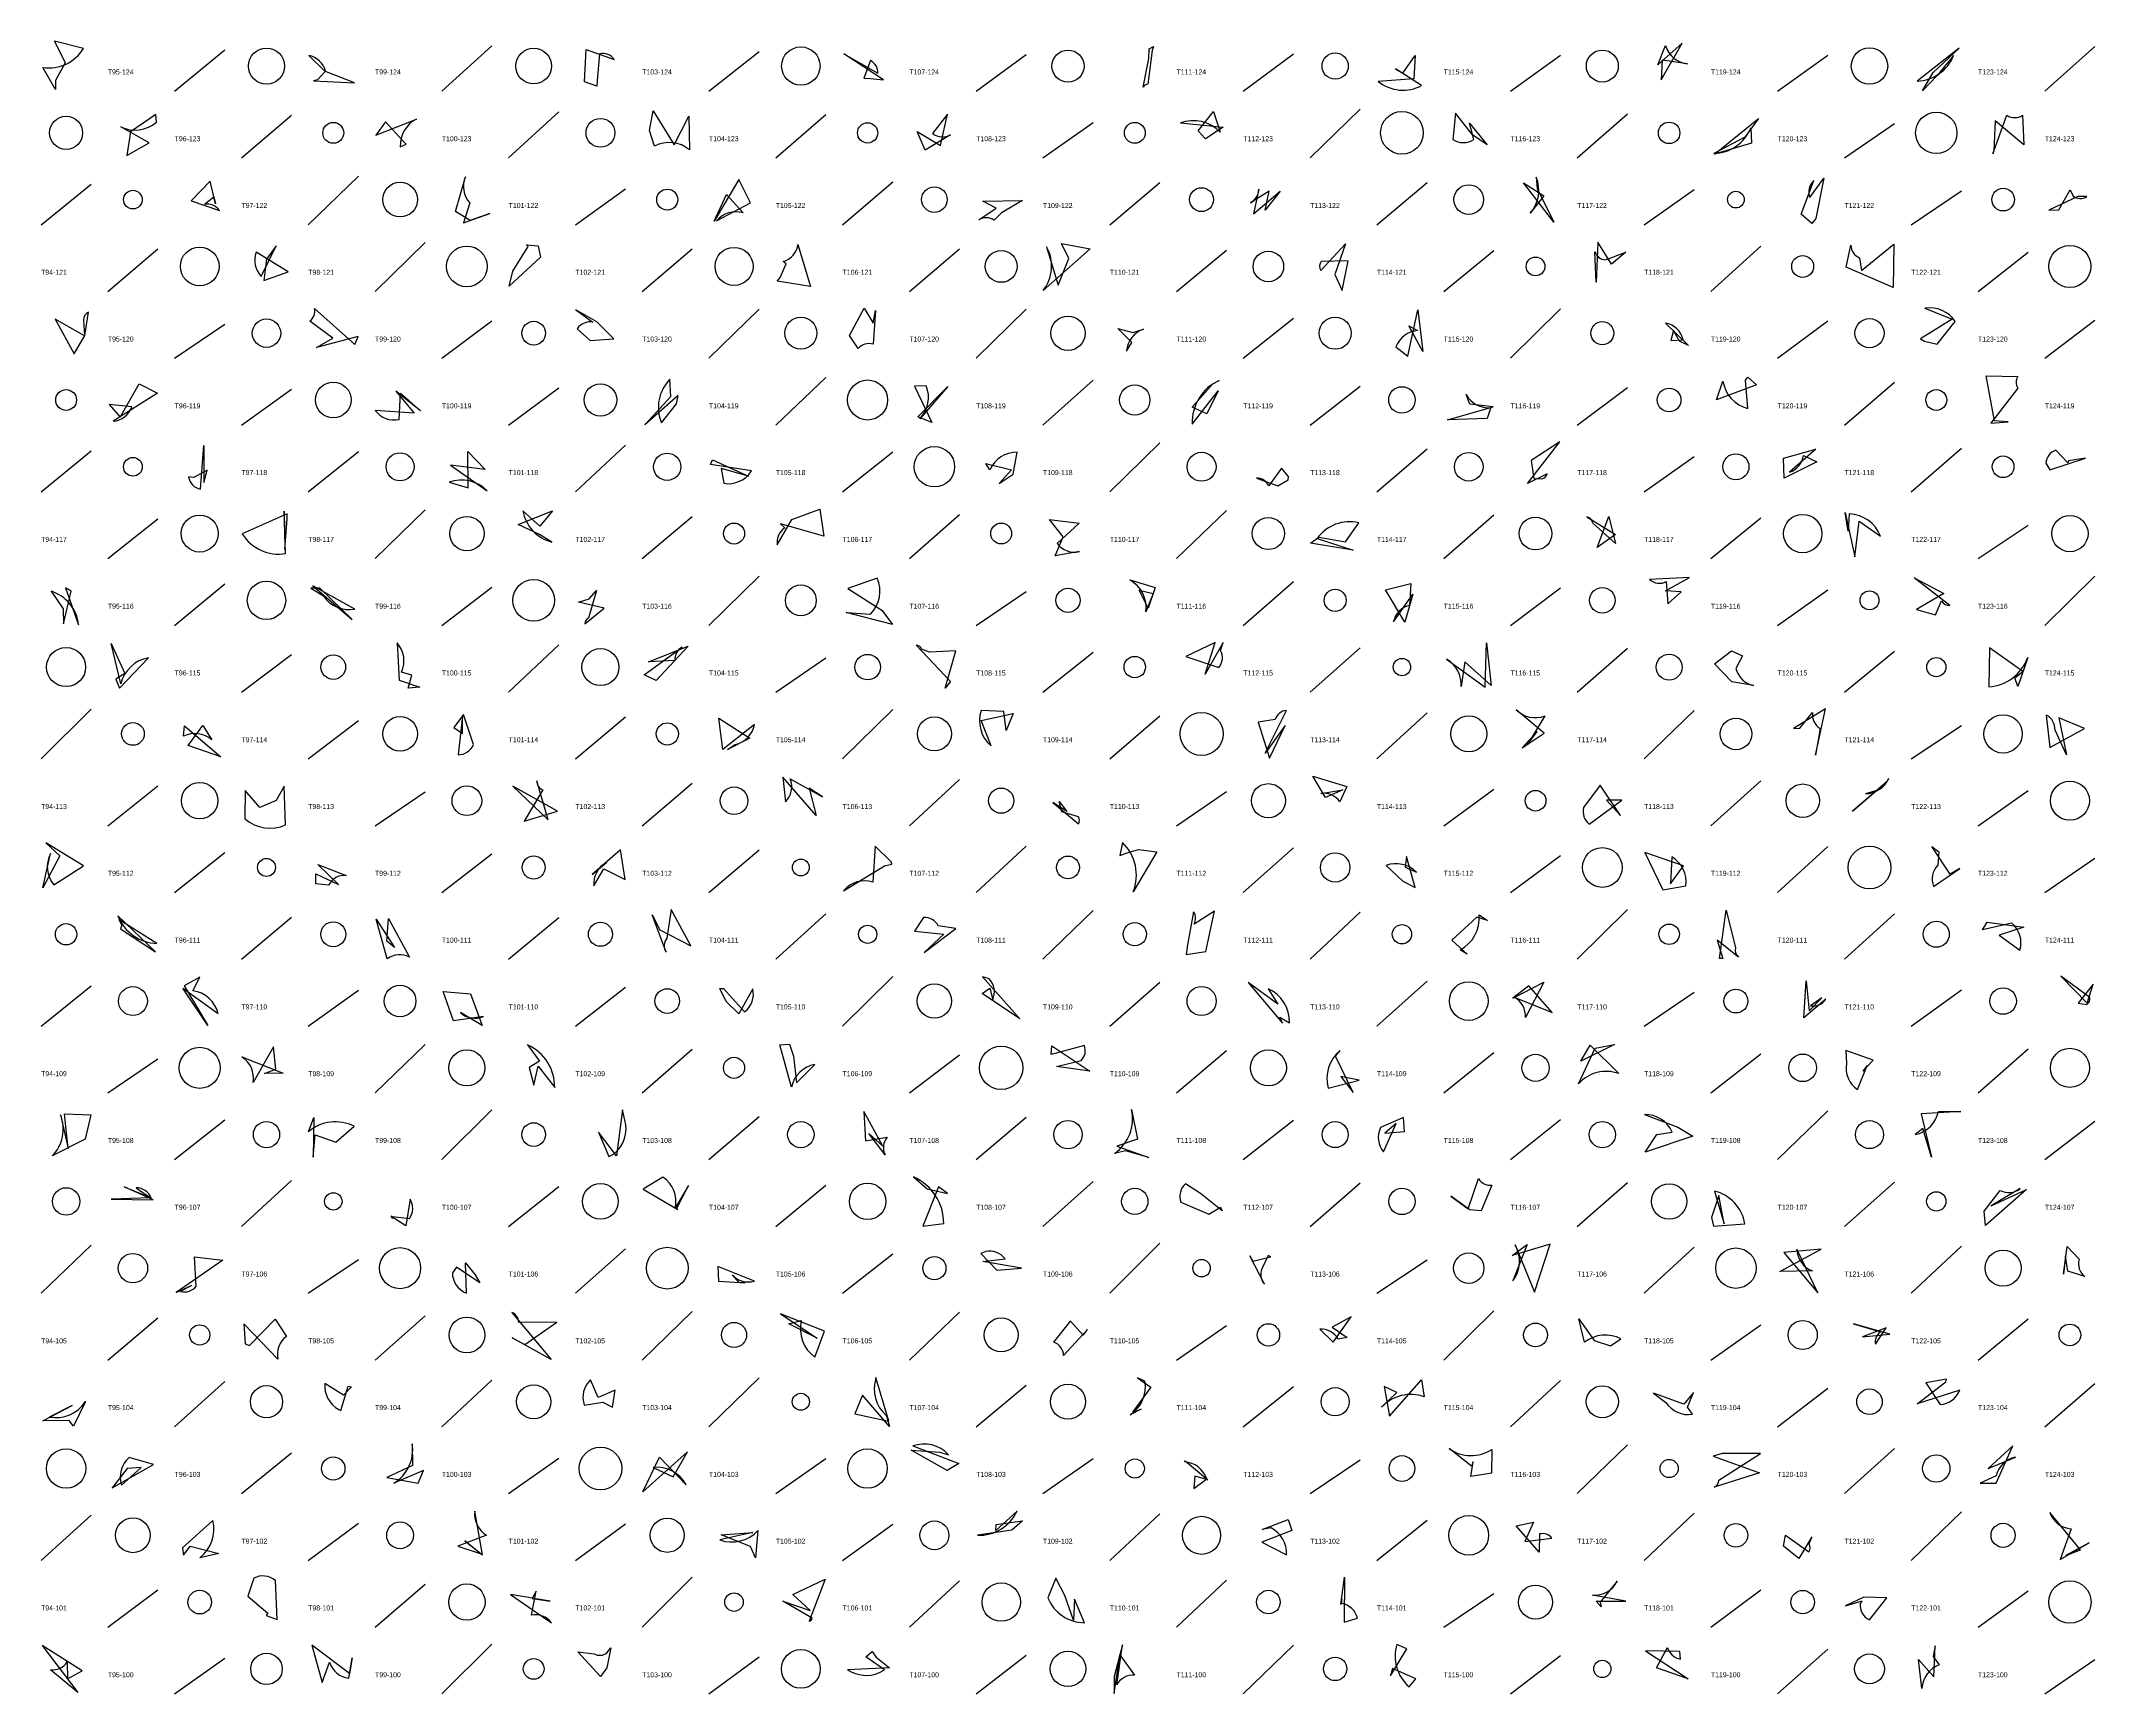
# Model space of a CAD drawing. Header units: millimetres. Extents: x -1 to 9990, y 0 to 15990.
# Drawn here: x 3760 to 4990, y 4000 to 4990 of the extents above; entities that cross this region are included whole.
import ezdxf

# ---------------------------------------------------------------- set-up
doc = ezdxf.new("R2010")
doc.units = ezdxf.units.MM
doc.layers.add('TEXT', color=3, linetype='Continuous')
doc.layers.add('WALL', color=1, linetype='Continuous')

msp = doc.modelspace()

# ---------------------------------------------------------------- linework, layer by layer
for points in [[(3768.6, 4966.4), (3768.6, 4961), (3761, 4974.2, 0.3), (3785.5, 4985.6), (3768, 4990), (3774.5, 4977)], [(4085.5, 4965.6), (4086.4, 4985), (4103.3, 4978.9, 0.3), (4094.5, 4982.4), (4093.1, 4966.3), (4092.8, 4963)], [(4264.5, 4966.7), (4240.7, 4982.3), (4261.1, 4970.7, 0.3), (4256.7, 4978.3), (4252.8, 4967.7), (4256.8, 4967.6)], [(4426.3, 4986.8), (4425.4, 4984.3), (4422.8, 4964.2, 0.3), (4420.1, 4962.3), (4423.5, 4979.6), (4423.7, 4985.4)], [(4742.9, 4988.7), (4728.2, 4975.7), (4732.8, 4987.3, 0.3), (4746.1, 4976.3), (4730.9, 4978.5), (4730.2, 4966.8)], [(4893.2, 4971.1), (4908.6, 4985.8), (4883.6, 4966, 0.3), (4905.4, 4981.4), (4895.5, 4969.4), (4886.8, 4960.2)], [(3923.1, 4966.1), (3947.7, 4965), (3930.4, 4971.7, 0.3), (3920.3, 4981.3), (3930.1, 4971.8), (3925.6, 4966.7)], [(4582.9, 4981.4), (4582.2, 4967.4), (4560.8, 4965.8, 0.3), (4586.8, 4963.3), (4571.2, 4973.3), (4575.6, 4970.7)], [(3811.4, 4921.5), (3824.7, 4929), (3807.7, 4938.6, 0.3), (3829.1, 4941.4), (3828.8, 4946), (3813.5, 4935.6)], [(4139.1, 4927.9), (4148, 4945), (4148.3, 4924.9, 0.3), (4127.4, 4927), (4124.4, 4936.5), (4126.5, 4948.2)], [(4298.6, 4927.5), (4302.9, 4946.2), (4293.9, 4934.7, 0.3), (4304.7, 4933.8), (4289.4, 4924.6), (4284.7, 4935.8)], [(4453, 4936.3), (4462.2, 4947.7), (4466.1, 4935.5, 0.3), (4442.3, 4940.9), (4468, 4938.5), (4457.4, 4931.5)], [(4617.2, 4933.9), (4607.1, 4946.8), (4605.5, 4931.1, 0.3), (4618.1, 4931), (4615.5, 4940.7), (4626.1, 4927.8)], [(4929.5, 4924.3), (4928.8, 4922.4), (4937.3, 4945.5, 0.3), (4946.6, 4945.5), (4947.4, 4927.9), (4930.3, 4942.2)], [(3966.2, 4941.6), (3960.4, 4933.6), (3984.9, 4943.2, 0.3), (3975.1, 4926.7), (3978.6, 4928.3), (3976.8, 4930)], [(4788.5, 4943.5), (4780.3, 4932.4), (4761.7, 4922.7, 0.3), (4784, 4938), (4784.3, 4928.9), (4762.1, 4922.2)], [(4017, 4882.6), (4008.1, 4887.9), (4014.2, 4908.6, 0.3), (4016.7, 4893.1), (4012.9, 4881.2), (4028.8, 4886.7)], [(4647.8, 4905), (4660, 4897.2), (4651.7, 4886.8, 0.3), (4655.3, 4908.4), (4656, 4901.7), (4665.9, 4881.5)], [(4820.4, 4880.7), (4814.1, 4886.3), (4821.6, 4906.4, 0.3), (4819.3, 4896.2), (4827.7, 4907.8), (4822.9, 4883.8)], [(3861.2, 4906), (3849.8, 4894.2), (3866.8, 4888.4, 0.3), (3857.9, 4892.2), (3863.4, 4896.6), (3864.4, 4892.4)], [(4163, 4882.2), (4170.5, 4898), (4180.4, 4887, 0.3), (4164.5, 4882.4), (4184.8, 4893.1), (4177.8, 4907.1)], [(4493.1, 4888.7), (4495.4, 4900.1), (4484.2, 4893.1, 0.3), (4489.2, 4901.2), (4486.1, 4886.4), (4502.1, 4900)], [(4968.4, 4888.8), (4975.1, 4900.8), (4977, 4897.1, 0.3), (4985.2, 4896.8), (4979.7, 4896.8), (4962.3, 4888.7)], [(4347.8, 4894.5), (4335.2, 4887.1), (4330.8, 4882.7, 0.3), (4321.7, 4882.9), (4331.9, 4889.8), (4323.9, 4894)], [(3893.5, 4846.6), (3907.9, 4851.8), (3888.9, 4863.5, 0.3), (3891.9, 4849), (3900.8, 4867.3), (3895, 4859.3)], [(4040.4, 4843.1), (4042.6, 4852.2), (4051.8, 4867, 0.3), (4050.7, 4868), (4057.6, 4867.3), (4059.1, 4860.6)], [(4202.6, 4848.3), (4206.2, 4856.5), (4204.4, 4857.9, 0.3), (4213.3, 4868.2), (4220.8, 4843), (4200.9, 4846.2)], [(4371.2, 4868.7), (4388.3, 4865.6), (4360.1, 4840.5, 0.3), (4362.2, 4866.8), (4369.2, 4843.8), (4375.4, 4859.8)], [(4539.1, 4840.6), (4542.7, 4858.3), (4526.6, 4858, 0.3), (4526.4, 4852.5), (4541.2, 4868.5), (4534.9, 4850.2)], [(4692.3, 4869.5), (4691.4, 4845.6), (4690.6, 4863.7, 0.3), (4696.8, 4858.9), (4709.1, 4863.5), (4700.5, 4856.4)], [(4869.1, 4842.4), (4841.1, 4854.6), (4843.8, 4867.7, 0.3), (4849.1, 4860.2), (4850.3, 4852.5), (4869.6, 4868.4)], [(3779.8, 4802.7), (3786.2, 4813.7), (3788.4, 4827.6, 0.3), (3785.4, 4823), (3786, 4813.5), (3768.4, 4823.4)], [(3925, 4806.4), (3934.7, 4812.1), (3920.9, 4822.2, 0.3), (3923.8, 4829.7), (3947.9, 4808.3), (3949.8, 4813)], [(4092.9, 4821.8), (4080.3, 4829), (4090.5, 4821.6, 0.3), (4081.1, 4817.7), (4088.9, 4810.6), (4103, 4811.6)], [(4258.3, 4821), (4259.7, 4828.5), (4258.3, 4808.4, 0.3), (4249.3, 4805.8), (4244.1, 4813.6), (4252.9, 4830)], [(4587.6, 4804.1), (4579.1, 4819.4), (4584.4, 4816.6, 0.3), (4571.4, 4806.9), (4578.6, 4801.3), (4584.6, 4829)], [(4887.9, 4810.3), (4895.6, 4808.5), (4906.3, 4822, 0.3), (4888.2, 4829.9), (4904.5, 4823.5), (4885.6, 4811.6)], [(4404.8, 4817.8), (4413.9, 4815.4), (4420.3, 4817.5, 0.3), (4410.1, 4804.2), (4413.2, 4809.4), (4412.9, 4809.8)], [(4737.7, 4816.7), (4736.1, 4810.6), (4743.4, 4811, 0.3), (4732.9, 4821), (4746.7, 4807.6), (4741.3, 4810.3)], [(4121.5, 4760.2), (4137.2, 4777), (4136.6, 4787.5, 0.3), (4131.5, 4761.3), (4140.5, 4772.6), (4141.5, 4777.7)], [(4449.3, 4770.7), (4461.8, 4784.6), (4465.5, 4786.7, 0.3), (4449.3, 4760.5), (4465, 4780.5), (4458.2, 4766.7)], [(4787.3, 4784), (4763.4, 4775), (4767.2, 4786.3, 0.3), (4782.1, 4769.9), (4780.8, 4786.9), (4782.2, 4788.6)], [(4929.9, 4762.5), (4924.9, 4789.5), (4943.8, 4789.1, 0.3), (4943.8, 4782.1), (4927.6, 4761.2), (4938, 4762)], [(3818.7, 4784.6), (3829.7, 4779), (3803.1, 4762.3, 0.3), (3814.4, 4770.8), (3800.7, 4772.2), (3807.4, 4764.8)], [(3972.4, 4780.2), (3983.5, 4767.1), (3960.1, 4768.8, 0.3), (3974.4, 4763.4), (3975.3, 4779.1), (3987.2, 4768.5)], [(4285.1, 4764.9), (4303, 4783.1), (4286.2, 4763.7, 0.3), (4290.1, 4783.5), (4283, 4783.2), (4293.5, 4761.5)], [(4629.7, 4770.9), (4615.6, 4772.4), (4613.5, 4778.2, 0.3), (4628.3, 4770.4), (4626, 4764), (4602.3, 4763.1)], [(3859.4, 4732.9), (3851.4, 4728.5), (3848.3, 4728.9, 0.3), (3855.4, 4721.5), (3857.5, 4747.8), (3857.5, 4725.5)], [(4652.4, 4738.7), (4653.9, 4727.9), (4658.8, 4727.8, 0.3), (4662, 4730.8), (4650.2, 4725), (4669.6, 4750)], [(4025.9, 4733.3), (4005.1, 4736), (4027.1, 4720.6, 0.3), (4004.4, 4725.7), (4015.7, 4722.4), (4015.5, 4744.1)], [(4183.6, 4729.3), (4167.2, 4733.9), (4168.8, 4725.1, 0.3), (4185.5, 4732.5), (4160.9, 4736.4), (4162.1, 4739.1)], [(4333.7, 4724.9), (4342.1, 4730.5), (4344.6, 4743.7, 0.3), (4328.2, 4733.1), (4325.8, 4736.9), (4341.1, 4733.2)], [(4803.5, 4740.2), (4822.8, 4745.6), (4807.1, 4731.8, 0.3), (4815.4, 4741.8), (4823.4, 4737.9), (4803.9, 4728.2)], [(4974.2, 4738.5), (4973.7, 4737.3), (4966.5, 4744.9, 0.3), (4960.7, 4737.2), (4963, 4733.2), (4984.3, 4740.1)], [(4507.1, 4729.1), (4502.9, 4734.1), (4495.2, 4723.6, 0.3), (4487.9, 4728.2), (4500.7, 4723.6), (4506.8, 4727.2)], [(3907.3, 4703.8), (3907.4, 4706.9), (3880.5, 4694.8, 0.3), (3906.4, 4683), (3905.6, 4708.5), (3905.9, 4685.7)], [(4066.3, 4708.6), (4058.6, 4699.4), (4048.6, 4708.7, 0.3), (4065.9, 4689.9), (4058.5, 4694.5), (4045.7, 4700.5)], [(4228.8, 4693.5), (4202.8, 4700.9), (4205.5, 4698.5, 0.3), (4200.9, 4688.2), (4209.7, 4703.4), (4226.4, 4709.7)], [(4364, 4703.5), (4381.6, 4701.3), (4368.5, 4689.1, 0.3), (4381.8, 4684.2), (4367.3, 4681.7), (4372.1, 4693.1)], [(4525.3, 4692.9), (4541.2, 4690), (4549.2, 4701.5, 0.3), (4524.2, 4692.1), (4545.7, 4685), (4520.2, 4689.2)], [(4698.9, 4705.3), (4702.9, 4689), (4689.4, 4701.2, 0.3), (4685.8, 4705), (4702.9, 4694.5), (4692, 4686.6)], [(4846.3, 4681.1), (4848.8, 4702.4), (4861.6, 4693.5, 0.3), (4842.9, 4706.8), (4842.2, 4696.4), (4840.5, 4707.7)], [(3778.1, 4660.4), (3774.7, 4662.4), (3782.5, 4640.4, 0.3), (3766, 4660.4), (3773.2, 4650), (3773.4, 4640.9)], [(3927, 4662.3), (3921.6, 4662.2), (3929.1, 4657.6, 0.3), (3947.9, 4649.8), (3922.7, 4663.7), (3946.4, 4643.5)], [(4269.8, 4640.5), (4242.1, 4647.7), (4256.8, 4646.8, 0.3), (4260.8, 4668.3), (4243.2, 4662.1), (4263.6, 4649.1)], [(4417.6, 4661), (4426, 4659), (4421.7, 4648.1, 0.3), (4412.1, 4667.2), (4427.3, 4662.6), (4423.1, 4650.4)], [(4565.1, 4661.3), (4580.3, 4665.1), (4579.6, 4652, 0.3), (4570, 4642.2), (4581.6, 4658.7), (4576.7, 4641.9)], [(4732.8, 4660.6), (4747.2, 4668.7), (4723.3, 4667.4, 0.3), (4733.3, 4666.2), (4734.3, 4652.9), (4742.3, 4660)], [(4883.2, 4649.5), (4894.6, 4646.4), (4898.2, 4654.7, 0.3), (4903.2, 4651.9), (4881.7, 4668.5), (4899.5, 4659)], [(4088.3, 4655.9), (4092.7, 4660.8), (4087.8, 4644.3, 0.3), (4085.7, 4640.9), (4097.2, 4650.4), (4081.9, 4654)], [(3804.8, 4607.7), (3806.9, 4602.4), (3824.4, 4620.6, 0.3), (3807.7, 4604.9), (3802, 4629.2), (3810.1, 4611.1)], [(3979.8, 4602.3), (3982, 4610.1), (3975.8, 4612, 0.3), (3973.3, 4629.5), (3974.5, 4607.1), (3986.9, 4603)], [(4128.4, 4607), (4121.2, 4610.4), (4144, 4626.9, 0.3), (4139.5, 4619), (4123.8, 4618.1), (4147.5, 4627.5)], [(4307.8, 4624.8), (4292.1, 4623.9), (4287.3, 4625.8, 0.3), (4284, 4628.2), (4304.7, 4606.4), (4301.5, 4602.4)], [(4463.2, 4629.8), (4445.5, 4621.4), (4465.4, 4614.7, 0.3), (4466.4, 4625), (4468, 4629.7), (4457.1, 4610.7)], [(4628.4, 4603.9), (4612.6, 4618.2), (4610.4, 4603.3, 0.3), (4601.7, 4619.7), (4624.9, 4603), (4625.7, 4629.5)], [(4946.8, 4612.4), (4926.8, 4626.6), (4926.4, 4603.2, 0.3), (4949.8, 4620.8), (4943.8, 4603.3), (4942, 4608.5)], [(4772.3, 4624.7), (4778.9, 4621.7), (4775, 4614.2, 0.3), (4785.8, 4604), (4772.6, 4606.1), (4762.2, 4617)], [(4338, 4577.1), (4336.6, 4588.5), (4322.9, 4589.1, 0.3), (4328.9, 4567.8), (4323, 4583), (4342.2, 4587.2)], [(4505.1, 4580.1), (4493, 4563.5), (4505.9, 4589.1, 0.3), (4499.1, 4583.6), (4488.8, 4582), (4495.6, 4560.4)], [(4646.9, 4566.7), (4660.1, 4575.4), (4643.4, 4589.5, 0.3), (4660.6, 4585.8), (4650.1, 4568.6), (4655.9, 4576.4)], [(4809.4, 4578.2), (4813.3, 4578.5), (4820.9, 4587.9, 0.3), (4825.5, 4578.2), (4822.6, 4562.3), (4828.6, 4590)], [(3848, 4568), (3856.8, 4580.1), (3862.3, 4571.4, 0.3), (3845.3, 4573.6), (3845.9, 4579.9), (3867.6, 4561.3)], [(4012.4, 4575.3), (4012.3, 4585.9), (4009.8, 4562.5, 0.3), (4019, 4568.6), (4012.9, 4586.7), (4007.1, 4578.8)], [(4184.5, 4572.4), (4171.1, 4565.6), (4175.7, 4568.6, 0.3), (4187.3, 4580.7), (4168.3, 4565.6), (4165.8, 4584.5)], [(4968.3, 4584.6), (4972.9, 4562.5), (4966.1, 4577.2, 0.3), (4960.9, 4586.3), (4962.9, 4566.8), (4983.8, 4578.2)], [(3891, 4530.9), (3882.3, 4541.1), (3882.1, 4524.2, 0.3), (3906.4, 4520.6), (3905.5, 4543.7), (3900.8, 4535.1)], [(4042.5, 4543.7), (4063.6, 4523.6), (4056.8, 4546.8, 0.3), (4060.5, 4541.5), (4049.3, 4522.7), (4069.2, 4528.7)], [(4224.2, 4526.1), (4204.2, 4549.1), (4205.8, 4534.3, 0.3), (4208.7, 4548), (4227.9, 4537.4), (4219.9, 4542.6)], [(4521.6, 4549.6), (4541.9, 4543.4), (4537.7, 4534.3, 0.3), (4526.4, 4539.3), (4539.6, 4541.6), (4529.3, 4536.9)], [(4705.8, 4526.2), (4693.7, 4544.2), (4683.8, 4530.9, 0.3), (4687.2, 4520.9), (4706.7, 4535.3), (4697.4, 4535.4)], [(4864.8, 4545.9), (4859.4, 4541.1), (4852.6, 4539.2, 0.3), (4866.4, 4548.3), (4865.6, 4546.5), (4844.9, 4528.7)], [(4374.4, 4528.5), (4366, 4533.9), (4381.3, 4521.1, 0.3), (4381.3, 4525.3), (4371.3, 4528.3), (4369.7, 4534.6)], [(3771.3, 4501.9), (3761, 4482.8), (3765.6, 4503.4, 0.3), (3767.6, 4484.7), (3785.5, 4496), (3762.8, 4509.8)], [(4107.1, 4505.6), (4090, 4490.7), (4098.7, 4498, 0.3), (4091, 4484), (4097.1, 4494.2), (4109.7, 4487.7)], [(4269, 4498.3), (4259.6, 4507.7), (4258.2, 4486.3, 0.3), (4240.6, 4481.1), (4265.2, 4496), (4269.4, 4497)], [(4417.3, 4505.8), (4428.3, 4504.4), (4414.1, 4480.4, 0.3), (4407.7, 4509.9), (4406, 4502.1), (4411.1, 4503.9)], [(4720.4, 4504), (4731.3, 4481.7), (4745, 4484.1, 0.3), (4736.7, 4501.3), (4735.9, 4485.3), (4743.6, 4496)], [(4892.3, 4507.5), (4896.6, 4504.3), (4895.9, 4496.4, 0.3), (4893.4, 4483.6), (4909, 4494.3), (4903.3, 4490.9)], [(3938.1, 4484.8), (3925.8, 4496.7), (3942.7, 4490.2, 0.3), (3932.2, 4484.5), (3924.5, 4485.2), (3924.5, 4491.2)], [(4577.7, 4501.6), (4577, 4495.1), (4583.7, 4492.1, 0.3), (4565.5, 4496.2), (4575.6, 4486.7), (4583, 4483)], [(3807.6, 4458.3), (3828.6, 4444.5), (3806, 4466, 0.3), (3829.4, 4449.5), (3806.5, 4463.9), (3808.4, 4460.5)], [(4149.2, 4448.1), (4137.3, 4469.8), (4134.7, 4452.7, 0.3), (4134.3, 4444.2), (4125.9, 4466.6), (4130.5, 4457.6)], [(4288.9, 4444.1), (4307.8, 4458.5), (4297.3, 4460.1, 0.3), (4288.5, 4465), (4283, 4456.8), (4300.7, 4455.1)], [(4457.6, 4444.6), (4462.8, 4468.9), (4450.5, 4461.1, 0.3), (4450.2, 4468.4), (4446.6, 4448.6), (4445.8, 4442.9)], [(4604.8, 4451.5), (4614.1, 4443), (4609.8, 4445.6, 0.3), (4621.3, 4466.6), (4626.2, 4463.2), (4619.8, 4465.3)], [(4765.1, 4440.5), (4769.2, 4469.5), (4774.7, 4446.9, 0.3), (4776.6, 4441.3), (4763.8, 4451.5), (4767.1, 4440.4)], [(3967.1, 4450.8), (3968.1, 4464.5), (3980.6, 4441.3, 0.3), (3967.3, 4440.2), (3960.7, 4464), (3971.7, 4447.1)], [(4947.5, 4459.3), (4932.7, 4454.4), (4945.1, 4445.5, 0.3), (4940.2, 4461.6), (4922.7, 4457.7), (4925.4, 4462.3)], [(3859.8, 4400.4), (3844.9, 4422.7), (3866.1, 4407.6, 0.3), (3850.9, 4421.2), (3855.1, 4429.4), (3845.7, 4424.2)], [(4323.6, 4419.6), (4328.2, 4422.8), (4329.9, 4415.8, 0.3), (4327.8, 4428.4), (4323.8, 4429.6), (4346.2, 4404.3)], [(4988.9, 4425.1), (4979.9, 4413.8), (4985.1, 4413, 0.3), (4987, 4417.2), (4969.5, 4429.8), (4985.4, 4413.7)], [(4017.1, 4419.3), (4024.1, 4400.3), (4011.2, 4408.1, 0.3), (4024.9, 4405.8), (4007, 4403.2), (4000.9, 4420.8)], [(4166.4, 4422.6), (4168.7, 4422.6), (4181.3, 4408.5, 0.3), (4186.2, 4422.3), (4177.8, 4407.4), (4170.3, 4414.7)], [(4503.4, 4401.7), (4501.8, 4405.3), (4507.7, 4402, 0.3), (4494.8, 4422.4), (4500.7, 4413.1), (4482.8, 4426.1)], [(4641.4, 4416.7), (4660, 4426.4), (4648.9, 4405.1, 0.3), (4642.2, 4417.4), (4665, 4408.2), (4650.9, 4424.1)], [(4818.8, 4409.1), (4826.4, 4417), (4819.7, 4412.2, 0.3), (4828.9, 4416.2), (4815.7, 4404.9), (4817, 4427.2)], [(3900.6, 4374.2), (3899.2, 4387.5), (3887, 4366.3, 0.3), (3880.3, 4381.6), (3904.9, 4371.8), (3893.8, 4371.7)], [(4055.2, 4364.7), (4057.7, 4375.9), (4067.6, 4363.2, 0.3), (4051.4, 4388.7), (4058.5, 4378.9), (4052.4, 4375.1)], [(4210.6, 4382), (4212.5, 4366.1), (4223.4, 4377, 0.3), (4209.4, 4363.5), (4202.4, 4388.7), (4208.2, 4389.1)], [(4388, 4373), (4368.2, 4375.7), (4382.9, 4379.4, 0.3), (4384.8, 4388.4), (4364.9, 4382.9), (4365.3, 4388.1)], [(4545.7, 4360.3), (4535.1, 4381.9), (4538, 4385.4, 0.3), (4530.9, 4362.9), (4549.4, 4367.7), (4538.3, 4369.8)], [(4682.2, 4378.9), (4687.7, 4388.5), (4704.8, 4371.6, 0.3), (4680.7, 4365.5), (4690.7, 4386.7), (4702.2, 4388.9)], [(4857.1, 4379.6), (4840.8, 4385.3), (4841.2, 4377.6, 0.3), (4847.8, 4362.1), (4853.7, 4376.3), (4851.1, 4373)], [(3789.8, 4346.9), (3786.5, 4332.3), (3766.7, 4322.2, 0.3), (3771.6, 4346.8), (3776.3, 4326.7), (3774.1, 4347.4)], [(3924.1, 4334.9), (3936.6, 4330.5), (3947.5, 4340, 0.3), (3920.1, 4336.7), (3923.4, 4345.3), (3922.9, 4321.5)], [(4093.8, 4336.4), (4100.1, 4321.9), (4103.2, 4323.5, 0.3), (4109.6, 4343.6), (4108.3, 4349.8), (4104.6, 4322.2)], [(4252.7, 4348.8), (4253.7, 4331.3), (4266.7, 4333.5, 0.3), (4265.5, 4322.9), (4255.7, 4335.6), (4264.2, 4328)], [(4423.4, 4321.2), (4409.5, 4325.2), (4402.9, 4323.7, 0.3), (4413.1, 4350), (4416.6, 4332.3), (4404.3, 4328)], [(4576.6, 4336.8), (4575.9, 4345.3), (4562.2, 4339.2, 0.3), (4564, 4324.6), (4571.6, 4341.6), (4564.8, 4335.8)], [(4720.6, 4324.5), (4727.7, 4335.1), (4736.8, 4336.5, 0.3), (4720.2, 4347.1), (4740.3, 4339.4), (4749.2, 4334.1)], [(4892.2, 4321.4), (4887, 4338.7), (4882.4, 4335, 0.3), (4896.3, 4348.9), (4909.7, 4348.8), (4885.9, 4347.4)], [(4140.7, 4291), (4147.8, 4304.5), (4139.9, 4291.4, 0.3), (4132.4, 4309.5), (4120.5, 4302.4), (4141.4, 4290.1)], [(4297.5, 4303.7), (4288, 4280.1), (4300.6, 4281.7, 0.3), (4282.4, 4309.7), (4290.7, 4302.5), (4302.9, 4299.7)], [(4467.4, 4289.3), (4454.4, 4299.8), (4445.4, 4305.6, 0.3), (4442.5, 4294.5), (4459.3, 4287.4), (4466.4, 4291.5)], [(4604.3, 4298.1), (4614.6, 4290.5), (4620.8, 4308.8, 0.3), (4628.8, 4304.7), (4622.4, 4289.3), (4615.6, 4290)], [(3827.2, 4295.9), (3809.7, 4303.8), (3826, 4297.1, 0.3), (3817, 4303.2), (3825.5, 4297.1), (3801.9, 4296.3)], [(3970.4, 4284.8), (3970.4, 4286), (3980.6, 4284.8, 0.3), (3981, 4296.4), (3978.5, 4280.4), (3969.4, 4286.2)], [(4760.3, 4285.4), (4761.6, 4280.2), (4780.4, 4281.6, 0.3), (4762.1, 4301.2), (4768, 4281.6), (4764.7, 4298.5)], [(4924.5, 4280.6), (4923.6, 4289.1), (4933.3, 4301.5, 0.3), (4945.3, 4302.7), (4927.9, 4292.3), (4949, 4302.2)], [(4641, 4262.6), (4650, 4269.1), (4641.4, 4247.4, 0.3), (4642.8, 4269), (4654.4, 4240.7), (4663.8, 4269.3)], [(3840.9, 4240.5), (3850.1, 4244.6), (3843.5, 4241, 0.3), (3852.9, 4244.3), (3851.8, 4261.8), (3868.9, 4259.7)], [(4022.7, 4246.2), (4008.7, 4255.6), (4006.3, 4252.3, 0.3), (4014.7, 4240), (4014.1, 4258.3), (4019.9, 4251.1)], [(4181.6, 4246.2), (4178, 4246.5), (4174, 4251.1, 0.3), (4187.2, 4247.3), (4165.2, 4256), (4165.6, 4247.2)], [(4347.2, 4255), (4323.9, 4259.1), (4337.3, 4260.6, 0.3), (4325.7, 4264.9), (4322.7, 4263.7), (4332.4, 4253.8)], [(4496.5, 4261.8), (4494.8, 4262.5), (4491.1, 4254.6, 0.3), (4492.7, 4245.5), (4483.9, 4262.4), (4485.7, 4259.3)], [(4803.6, 4264.3), (4824.1, 4240.3), (4811.5, 4266.3, 0.3), (4820.8, 4253.4), (4801.3, 4253.1), (4826, 4266.3)], [(4971.1, 4251.5), (4973.4, 4268), (4980.5, 4260.3, 0.3), (4983.9, 4250), (4973.7, 4253.3), (4972.4, 4262.2)], [(3884.9, 4208.6), (3900.1, 4224.4), (3906.9, 4214.1, 0.3), (3901.8, 4200.5), (3881.5, 4221.7), (3882.3, 4209.7)], [(4049.8, 4209.3), (4068.9, 4222.6), (4046.1, 4222.4, 0.3), (4042, 4228.4), (4065.4, 4200.3), (4042.2, 4213.3)], [(4224.7, 4213.1), (4207.9, 4221.7), (4215.2, 4223.6, 0.3), (4223.3, 4201.8), (4229.2, 4217.2), (4202.8, 4227.7)], [(4384, 4214.8), (4386.7, 4218.3), (4372.4, 4202.6, 0.3), (4366.5, 4210.7), (4375.9, 4222.5), (4376.3, 4223.5)], [(4533.3, 4219.7), (4542.2, 4213.5), (4536.8, 4212.4, 0.3), (4525.8, 4218.4), (4533.8, 4210.6), (4544.5, 4225.8)], [(4690.1, 4211.6), (4699.8, 4208.4), (4706.1, 4212.6, 0.3), (4684.4, 4210.6), (4683.6, 4213.9), (4680.9, 4224.7)], [(4867.2, 4215.4), (4845.4, 4221.7), (4861.5, 4216.8, 0.3), (4858.6, 4209.4), (4865, 4219.3), (4850.9, 4213.9)], [(3945.9, 4184), (3941.1, 4178.9), (3929.9, 4186, 0.3), (3938.4, 4170.3), (3939.5, 4169.7), (3944, 4184.4)], [(4103.9, 4182), (4093.7, 4177.5), (4089.1, 4188.1, 0.3), (4085.3, 4173), (4096.4, 4174.8), (4102.3, 4171.8)], [(4247.4, 4167.8), (4267.7, 4163.4), (4260, 4189.5, 0.3), (4266.3, 4166.6), (4268.2, 4160.2), (4251.9, 4179)], [(4413.9, 4169), (4418.8, 4170.5), (4412.2, 4167.2, 0.3), (4421.1, 4187.4), (4416.7, 4189.3), (4424.7, 4183.7)], [(4567.6, 4166.3), (4586.7, 4188.1), (4588.3, 4178, 0.3), (4562.8, 4171.7), (4572, 4180.5), (4564.4, 4184.2)], [(4901.1, 4188.5), (4888.8, 4186.3), (4897.3, 4173.4, 0.3), (4909, 4182), (4883.5, 4173.8), (4900.7, 4187)], [(3761, 4163.5), (3778.7, 4172.7), (3764.9, 4165.8, 0.3), (3786.6, 4175.1), (3779.4, 4160.4), (3776.8, 4163.7)], [(4743.8, 4173.5), (4725.6, 4180.1), (4733.1, 4174.6, 0.3), (4749, 4167.5), (4746, 4171.8), (4749.6, 4180.6)], [(3985.9, 4126.2), (3989.1, 4133.8), (3971.3, 4126.2, 0.3), (3982.3, 4149.8), (3982.5, 4136.9), (3967, 4129.6)], [(4281, 4146), (4298.2, 4144.9), (4303.4, 4143.3, 0.3), (4282, 4148.5), (4309.6, 4138), (4302.6, 4133.9)], [(4617.7, 4139), (4616.7, 4136.4), (4603.2, 4146.9, 0.3), (4628.9, 4146.4), (4628.7, 4132.2), (4616.2, 4130.2)], [(4940.8, 4148.5), (4926.1, 4135.1), (4942.4, 4141.8, 0.3), (4930.9, 4130.6), (4921.3, 4126.2), (4930.8, 4126.3)], [(3802.6, 4123.5), (3827.3, 4137.4), (3812.7, 4141.6, 0.3), (3808.2, 4125.1), (3820, 4135.6), (3811.5, 4135.1)], [(4120.3, 4121), (4130.4, 4141.8), (4146.4, 4125.2, 0.3), (4126.6, 4135.7), (4138.6, 4130), (4147.2, 4145)], [(4451, 4130.4), (4450.4, 4123.1), (4458.1, 4128.9, 0.3), (4444.8, 4139), (4445.2, 4139.7), (4458.8, 4128.3)], [(4761.4, 4142.4), (4789.2, 4132.5), (4761.9, 4123.8, 0.3), (4764.7, 4128.1), (4789.7, 4144), (4766.8, 4144.1)], [(4013.7, 4091.6), (4024.4, 4083.4), (4019.7, 4109.5, 0.3), (4026.8, 4095.1), (4009.5, 4088.5), (4023, 4084.2)], [(4347.7, 4103.7), (4341.4, 4098.1), (4320.9, 4095, 0.3), (4344.5, 4109.5), (4331.7, 4097.8), (4331.9, 4101.4)], [(4972.5, 4082.9), (4981.3, 4086.4), (4963, 4108.7, 0.3), (4975.7, 4098.9), (4969.2, 4080.6), (4986.6, 4090.4)], [(3849.2, 4088.6), (3866.4, 4084.1), (3855, 4081.5, 0.3), (3862.9, 4103.9), (3844.7, 4087.5), (3845.2, 4083.2)], [(4167.3, 4095.2), (4186.3, 4096.6), (4166.4, 4092.2, 0.3), (4189.3, 4097.9), (4187.8, 4081.5), (4184.8, 4088.4)], [(4509, 4097.9), (4491.1, 4090.8), (4505.8, 4083.4, 0.3), (4496.6, 4099.4), (4491.2, 4098.5), (4506.8, 4104.5)], [(4653.8, 4102.9), (4648.6, 4091.3), (4664.8, 4093.2, 0.3), (4657.4, 4095.8), (4657.1, 4084.9), (4643.3, 4100.7)], [(4803.5, 4088.5), (4804.7, 4095), (4818.6, 4085.2, 0.3), (4818.9, 4089.9), (4820.4, 4094), (4812.6, 4081.2)], [(3894.8, 4047), (3901.3, 4044.5), (3900.3, 4068, 0.3), (3887.4, 4069.3), (3883.8, 4058.5), (3895.7, 4048.3)], [(4064.8, 4055.6), (4041.2, 4059.6), (4065.6, 4042.6, 0.3), (4053.7, 4047.1), (4056.5, 4061.5), (4054.2, 4057.2)], [(4210.2, 4059.6), (4229.6, 4068.7), (4220, 4043.6, 0.3), (4221.7, 4045.4), (4204.2, 4055.6), (4220.6, 4050)], [(4373.2, 4059), (4367.8, 4069.3), (4362.9, 4057.5, 0.3), (4384.9, 4042.6), (4378.9, 4056.8), (4378.2, 4044.2)], [(4540.5, 4069.9), (4540.3, 4043), (4548.3, 4045.4, 0.3), (4539, 4054.2), (4538.9, 4056.9), (4538.4, 4053.5)], [(4691.4, 4055.6), (4709, 4055.5), (4689.2, 4059.1, 0.3), (4703.9, 4067.5), (4693.7, 4054.9), (4694.4, 4052.1)], [(4840.7, 4052.8), (4850.6, 4055.8), (4849.4, 4054.1, 0.3), (4854.9, 4044.3), (4865.3, 4057.5), (4851.7, 4058)], [(3760.6, 4029), (3782, 4000.8), (3765.7, 4014.5, 0.3), (3775.7, 4019.3), (3775.9, 4009), (3784.6, 4013.8)], [(3922.2, 4029.3), (3928.3, 4006.8), (3932.8, 4019, 0.3), (3944.4, 4009.4), (3946.4, 4021.6), (3944.7, 4012.3)], [(4095.1, 4010.5), (4081.4, 4025.2), (4091.2, 4024, 0.3), (4098.9, 4024.6), (4101.3, 4027.6), (4098.8, 4015.7)], [(4260.1, 4022), (4268.2, 4015.7), (4242.9, 4014.5, 0.3), (4265.1, 4014.4), (4254, 4022.3), (4257.7, 4025.5)], [(4402.6, 4000.3), (4406.1, 4023.4), (4414.9, 4011.2, 0.3), (4404.2, 4005.4), (4407.6, 4029.4), (4402.6, 4010.4)], [(4568.1, 4010.8), (4578, 4027.1), (4572, 4029.7, 0.3), (4579.3, 4004.3), (4583.4, 4009), (4569.4, 4015.2)], [(4746.5, 4009.1), (4727.5, 4015.7), (4734, 4027.8, 0.3), (4741.9, 4020.9), (4741.5, 4025.4), (4720.9, 4025.8)], [(4894.4, 4028.8), (4893.1, 4022.5), (4896.8, 4017.5, 0.3), (4886.4, 4003.3), (4884.3, 4020.6), (4893.5, 4010.3)]]:
    msp.add_lwpolyline(points, format="xyb", close=True)
for centre, radius in [((3895, 4975), 10.8), ((4055, 4975), 10.7), ((4215, 4975), 11.5), ((4375, 4975), 9.61), ((4535, 4975), 7.86), ((4695, 4975), 9.58), ((4855, 4975), 10.9), ((3775, 4935), 9.9), ((4575, 4935), 12.8), ((4895, 4935), 12.4), ((3935, 4935), 6.26), ((4095, 4935), 8.65), ((4255, 4935), 6.08), ((4415, 4935), 6.25), ((4735, 4935), 6.42), ((3815, 4895), 5.58), ((3975, 4895), 10.4), ((4135, 4895), 6.29), ((4295, 4895), 7.65), ((4455, 4895), 7.16), ((4615, 4895), 8.89), ((4775, 4895), 5.01), ((4935, 4895), 6.77), ((3855, 4855), 11.6), ((4015, 4855), 12.2), ((4175, 4855), 11.4), ((4335, 4855), 9.53), ((4495, 4855), 9.15), ((4655, 4855), 5.6), ((4815, 4855), 6.55), ((4975, 4855), 12.6), ((3895, 4815), 8.51), ((4055, 4815), 7.11), ((4215, 4815), 9.59), ((4375, 4815), 10.3), ((4535, 4815), 9.62), ((4695, 4815), 6.91), ((4855, 4815), 8.75), ((3935, 4775), 10.7), ((4095, 4775), 9.73), ((4255, 4775), 12), ((3775, 4775), 6.23), ((4415, 4775), 9.07), ((4575, 4775), 7.94), ((4735, 4775), 7.11), ((4895, 4775), 6.23), ((3815, 4735), 5.61), ((3975, 4735), 8.39), ((4135, 4735), 8.15), ((4295, 4735), 12.1), ((4455, 4735), 8.67), ((4615, 4735), 8.56), ((4775, 4735), 7.8), ((4935, 4735), 6.47), ((3855, 4695), 11.1), ((4015, 4695), 10.3), ((4175, 4695), 6.3), ((4335, 4695), 6.25), ((4495, 4695), 9.64), ((4655, 4695), 9.83), ((4815, 4695), 11.5), ((4975, 4695), 10.9), ((3895, 4655), 11.5), ((4055, 4655), 12.5), ((4215, 4655), 9.23), ((4375, 4655), 7.2), ((4695, 4655), 7.66), ((4535, 4655), 6.62), ((4855, 4655), 5.68), ((3775, 4615), 11.7), ((4095, 4615), 11.1), ((3935, 4615), 7.37), ((4255, 4615), 7.66), ((4415, 4615), 6.41), ((4575, 4615), 5.2), ((4735, 4615), 7.73), ((4895, 4615), 5.74), ((3815, 4575), 6.81), ((3975, 4575), 10.4), ((4135, 4575), 6.66), ((4295, 4575), 10.2), ((4455, 4575), 12.9), ((4615, 4575), 10.8), ((4775, 4575), 9.45), ((4935, 4575), 11.5), ((3855, 4535), 10.9), ((4015, 4535), 8.9), ((4175, 4535), 8.22), ((4335, 4535), 7.56), ((4495, 4535), 10.2), ((4655, 4535), 6.2), ((4815, 4535), 10), ((4975, 4535), 11.7), ((4055, 4495), 6.92), ((4375, 4495), 6.83), ((4535, 4495), 8.78), ((4695, 4495), 11.9), ((4855, 4495), 12.8), ((3895, 4495), 5.39), ((4215, 4495), 5.01), ((3775, 4455), 6.4), ((3935, 4455), 7.49), ((4095, 4455), 7.21), ((4255, 4455), 5.45), ((4415, 4455), 6.96), ((4575, 4455), 5.78), ((4735, 4455), 6.14), ((4895, 4455), 7.8), ((3815, 4415), 8.65), ((3975, 4415), 9.5), ((4135, 4415), 7.38), ((4295, 4415), 10.3), ((4455, 4415), 8.73), ((4615, 4415), 11.6), ((4775, 4415), 7.14), ((4935, 4415), 7.96), ((3855, 4375), 12.3), ((4015, 4375), 10.8), ((4175, 4375), 6.31), ((4335, 4375), 13), ((4495, 4375), 10.8), ((4655, 4375), 8.12), ((4815, 4375), 8.27), ((4975, 4375), 11.7), ((3895, 4335), 7.86), ((4055, 4335), 7.1), ((4215, 4335), 7.9), ((4375, 4335), 8.5), ((4535, 4335), 7.79), ((4695, 4335), 7.9), ((4855, 4335), 8.39), ((4095, 4295), 10.7), ((4255, 4295), 10.9), ((4735, 4295), 10.6), ((3775, 4295), 8.22), ((3935, 4295), 5.22), ((4415, 4295), 7.88), ((4575, 4295), 7.91), ((4895, 4295), 5.8), ((3815, 4255), 8.82), ((3975, 4255), 12.3), ((4135, 4255), 12.5), ((4295, 4255), 6.93), ((4455, 4255), 5.23), ((4615, 4255), 9.1), ((4775, 4255), 12.1), ((4935, 4255), 10.8), ((3855, 4215), 6.08), ((4015, 4215), 10.7), ((4175, 4215), 7.52), ((4335, 4215), 10.2), ((4495, 4215), 6.74), ((4655, 4215), 7.12), ((4815, 4215), 8.74), ((4975, 4215), 6.49), ((3895, 4175), 9.66), ((4055, 4175), 10.2), ((4375, 4175), 10.5), ((4535, 4175), 8.44), ((4695, 4175), 9.62), ((4855, 4175), 7.67), ((4215, 4175), 5.11), ((3775, 4135), 11.8), ((4095, 4135), 12.8), ((4255, 4135), 11.8), ((3935, 4135), 6.99), ((4415, 4135), 5.74), ((4575, 4135), 7.71), ((4735, 4135), 5.46), ((4895, 4135), 8.2), ((3815, 4095), 10.4), ((3975, 4095), 8.02), ((4135, 4095), 10.2), ((4295, 4095), 8.64), ((4455, 4095), 11.4), ((4615, 4095), 11.9), ((4775, 4095), 7.07), ((4935, 4095), 7.21), ((3855, 4055), 7.09), ((4015, 4055), 10.9), ((4175, 4055), 5.54), ((4335, 4055), 11.5), ((4495, 4055), 7.05), ((4655, 4055), 10.2), ((4815, 4055), 7.03), ((4975, 4055), 12.7), ((3895, 4015), 9.44), ((4215, 4015), 11.6), ((4375, 4015), 10.6), ((4855, 4015), 8.93), ((4055, 4015), 6.2), ((4535, 4015), 7.02), ((4695, 4015), 5.18)]:
    msp.add_circle(centre, radius)
at = {"layer": 'WALL'}
for p, q in [((3840, 4960), (3870, 4984.7)), ((4000, 4960), (4030, 4987.1)), ((4160, 4960), (4190, 4983.7)), ((4320, 4960), (4350, 4982)), ((4480, 4960), (4510, 4982.3)), ((4640, 4960), (4670, 4981.5)), ((4960, 4960), (4990, 4986.8)), ((4800, 4960), (4830, 4981.5)), ((3880, 4920), (3910, 4945.5)), ((4040, 4920), (4070, 4947.5)), ((4200, 4920), (4230, 4945.9)), ((4520, 4920), (4550, 4949.1)), ((4680, 4920), (4710, 4946.3)), ((4360, 4920), (4390, 4941.1)), ((4840, 4920), (4870, 4940.6)), ((3920, 4880), (3950, 4909)), ((3760, 4880), (3790, 4904.2)), ((4080, 4880), (4110, 4901.4)), ((4240, 4880), (4270, 4905.6)), ((4400, 4880), (4430, 4905.2)), ((4560, 4880), (4590, 4905.2)), ((4720, 4880), (4750, 4901)), ((4880, 4880), (4910, 4900.2)), ((3800, 4840), (3830, 4865.6)), ((3960, 4840), (3990, 4869.4)), ((4120, 4840), (4150, 4865.6)), ((4280, 4840), (4310, 4865.5)), ((4440, 4840), (4470, 4864.7)), ((4600, 4840), (4630, 4864.5)), ((4760, 4840), (4790, 4867.2)), ((4920, 4840), (4950, 4863.5)), ((4000, 4800), (4030, 4822.5)), ((4160, 4800), (4190, 4829.3)), ((4320, 4800), (4350, 4829.4)), ((4480, 4800), (4510, 4824)), ((4640, 4800), (4670, 4829.5)), ((4800, 4800), (4830, 4822.4)), ((4960, 4800), (4990, 4822.9)), ((3840, 4800), (3870, 4820.5)), ((4200, 4760), (4230, 4788.4)), ((4360, 4760), (4390, 4786.8)), ((4840, 4760), (4870, 4785.6)), ((3880, 4760), (3910, 4781.4)), ((4040, 4760), (4070, 4782.3)), ((4520, 4760), (4550, 4783.3)), ((4680, 4760), (4710, 4782.5)), ((4080, 4720), (4110, 4747.9)), ((4400, 4720), (4430, 4749.3)), ((3760, 4720), (3790, 4744.6)), ((3920, 4720), (3950, 4744.1)), ((4240, 4720), (4270, 4743.9)), ((4560, 4720), (4590, 4745.7)), ((4720, 4720), (4750, 4741.2)), ((4880, 4720), (4910, 4746.2)), ((3800, 4680), (3830, 4703.9)), ((3960, 4680), (3990, 4709.2)), ((4120, 4680), (4150, 4705.2)), ((4280, 4680), (4310, 4706.4)), ((4440, 4680), (4470, 4708.9)), ((4600, 4680), (4630, 4706.3)), ((4760, 4680), (4790, 4704.4)), ((4920, 4680), (4950, 4700.1)), ((3840, 4640), (3870, 4664.9)), ((4000, 4640), (4030, 4662.9)), ((4160, 4640), (4190, 4669.4)), ((4480, 4640), (4510, 4666.2)), ((4640, 4640), (4670, 4662.4)), ((4960, 4640), (4990, 4669.4)), ((4320, 4640), (4350, 4660.3)), ((4800, 4640), (4830, 4661.2)), ((4040, 4600), (4070, 4628.4)), ((4520, 4600), (4550, 4626.5)), ((4680, 4600), (4710, 4626.3)), ((3880, 4600), (3910, 4622.5)), ((4200, 4600), (4230, 4620.6)), ((4360, 4600), (4390, 4623.9)), ((4840, 4600), (4870, 4624.5)), ((3760, 4560), (3790, 4589.9)), ((4240, 4560), (4270, 4589.7)), ((4720, 4560), (4750, 4589.1)), ((3920, 4560), (3950, 4583)), ((4080, 4560), (4110, 4585.2)), ((4400, 4560), (4430, 4585.9)), ((4560, 4560), (4590, 4587.7)), ((4880, 4560), (4910, 4580.1)), ((3800, 4520), (3830, 4543.8)), ((3960, 4520), (3990, 4540.4)), ((4120, 4520), (4150, 4545.5)), ((4280, 4520), (4310, 4547.7)), ((4440, 4520), (4470, 4540.6)), ((4600, 4520), (4630, 4542)), ((4760, 4520), (4790, 4546.9)), ((4920, 4520), (4950, 4541.1)), ((3840, 4480), (3870, 4504)), ((4000, 4480), (4030, 4503.1)), ((4160, 4480), (4190, 4505.5)), ((4320, 4480), (4350, 4507.7)), ((4480, 4480), (4510, 4506.8)), ((4640, 4480), (4670, 4502.2)), ((4800, 4480), (4830, 4507.5)), ((4960, 4480), (4990, 4500.5)), ((3880, 4440), (3910, 4465.2)), ((4040, 4440), (4070, 4465.1)), ((4200, 4440), (4230, 4467.2)), ((4360, 4440), (4390, 4469.3)), ((4520, 4440), (4550, 4468.3)), ((4680, 4440), (4710, 4469.9)), ((4840, 4440), (4870, 4467.2)), ((4240, 4400), (4270, 4429.7)), ((3760, 4400), (3790, 4424.1)), ((3920, 4400), (3950, 4421.5)), ((4080, 4400), (4110, 4423.3)), ((4400, 4400), (4430, 4426.3)), ((4560, 4400), (4590, 4426.9)), ((4720, 4400), (4750, 4420.4)), ((4880, 4400), (4910, 4421.7)), ((3800, 4360), (3830, 4380.4)), ((3960, 4360), (3990, 4388.9)), ((4120, 4360), (4150, 4386.1)), ((4280, 4360), (4310, 4382.8)), ((4440, 4360), (4470, 4385.3)), ((4600, 4360), (4630, 4384.2)), ((4760, 4360), (4790, 4383.4)), ((4920, 4360), (4950, 4386.3)), ((3840, 4320), (3870, 4343.8)), ((4000, 4320), (4030, 4349.8)), ((4160, 4320), (4190, 4345.9)), ((4320, 4320), (4350, 4345.5)), ((4480, 4320), (4510, 4343.7)), ((4640, 4320), (4670, 4344.1)), ((4800, 4320), (4830, 4349.3)), ((4960, 4320), (4990, 4343)), ((3880, 4280), (3910, 4307.6)), ((4360, 4280), (4390, 4307)), ((4520, 4280), (4550, 4306.2)), ((4680, 4280), (4710, 4306.3)), ((4840, 4280), (4870, 4306.6)), ((4040, 4280), (4070, 4303.9)), ((4200, 4280), (4230, 4304.7)), ((3760, 4240), (3790, 4268.7)), ((4400, 4240), (4430, 4269.9)), ((4880, 4240), (4910, 4268.2)), ((3920, 4240), (3950, 4260.1)), ((4080, 4240), (4110, 4266.6)), ((4240, 4240), (4270, 4263.6)), ((4560, 4240), (4590, 4260)), ((4720, 4240), (4750, 4267.5)), ((3800, 4200), (3830, 4225.3)), ((3960, 4200), (3990, 4226.4)), ((4120, 4200), (4150, 4229.1)), ((4280, 4200), (4310, 4228.7)), ((4440, 4200), (4470, 4220.7)), ((4600, 4200), (4630, 4229.4)), ((4760, 4200), (4790, 4221)), ((4920, 4200), (4950, 4224.6)), ((3840, 4160), (3870, 4187.2)), ((4000, 4160), (4030, 4187.9)), ((4160, 4160), (4190, 4189.3)), ((4320, 4160), (4350, 4185)), ((4480, 4160), (4510, 4184.1)), ((4640, 4160), (4670, 4187.7)), ((4800, 4160), (4830, 4183.1)), ((4960, 4160), (4990, 4186)), ((4680, 4120), (4710, 4149.1)), ((4840, 4120), (4870, 4146.9)), ((3880, 4120), (3910, 4144.5)), ((4040, 4120), (4070, 4141.2)), ((4200, 4120), (4230, 4141)), ((4360, 4120), (4390, 4141.1)), ((4520, 4120), (4550, 4140.3)), ((4720, 4080), (4750, 4108.3)), ((4880, 4080), (4910, 4109)), ((3760, 4080), (3790, 4107)), ((3920, 4080), (3950, 4102.2)), ((4080, 4080), (4110, 4101.9)), ((4240, 4080), (4270, 4101.6)), ((4400, 4080), (4430, 4107.8)), ((4560, 4080), (4590, 4104)), ((3800, 4040), (3830, 4062.3)), ((3960, 4040), (3990, 4065.7)), ((4120, 4040), (4150, 4069.9)), ((4280, 4040), (4310, 4067.8)), ((4440, 4040), (4470, 4068.1)), ((4600, 4040), (4630, 4060.1)), ((4760, 4040), (4790, 4062.4)), ((4920, 4040), (4950, 4061.8)), ((4000, 4000), (4030, 4029.9)), ((4160, 4000), (4190, 4022.3)), ((4320, 4000), (4350, 4023.3)), ((4480, 4000), (4510, 4029.2)), ((4640, 4000), (4670, 4023.1)), ((4800, 4000), (4830, 4026.8)), ((3840, 4000), (3870, 4021.5)), ((4960, 4000), (4990, 4020.6))]:
    msp.add_line(p, q, dxfattribs=at)

# ---------------------------------------------------------------- texts
at = {"layer": 'TEXT'}
for s, p in [('T95-124', (3800, 4970)), ('T99-124', (3960, 4970)), ('T103-124', (4120, 4970)), ('T107-124', (4280, 4970)), ('T111-124', (4440, 4970)), ('T115-124', (4600, 4970)), ('T119-124', (4760, 4970)), ('T123-124', (4920, 4970)), ('T96-123', (3840, 4930)), ('T100-123', (4000, 4930)), ('T104-123', (4160, 4930)), ('T108-123', (4320, 4930)), ('T112-123', (4480, 4930)), ('T116-123', (4640, 4930)), ('T120-123', (4800, 4930)), ('T124-123', (4960, 4930)), ('T97-122', (3880, 4890)), ('T101-122', (4040, 4890)), ('T105-122', (4200, 4890)), ('T109-122', (4360, 4890)), ('T113-122', (4520, 4890)), ('T117-122', (4680, 4890)), ('T121-122', (4840, 4890)), ('T94-121', (3760, 4850)), ('T98-121', (3920, 4850)), ('T102-121', (4080, 4850)), ('T106-121', (4240, 4850)), ('T110-121', (4400, 4850)), ('T114-121', (4560, 4850)), ('T118-121', (4720, 4850)), ('T122-121', (4880, 4850)), ('T95-120', (3800, 4810)), ('T99-120', (3960, 4810)), ('T103-120', (4120, 4810)), ('T107-120', (4280, 4810)), ('T111-120', (4440, 4810)), ('T115-120', (4600, 4810)), ('T119-120', (4760, 4810)), ('T123-120', (4920, 4810)), ('T96-119', (3840, 4770)), ('T100-119', (4000, 4770)), ('T104-119', (4160, 4770)), ('T108-119', (4320, 4770)), ('T112-119', (4480, 4770)), ('T116-119', (4640, 4770)), ('T120-119', (4800, 4770)), ('T124-119', (4960, 4770)), ('T97-118', (3880, 4730)), ('T101-118', (4040, 4730)), ('T105-118', (4200, 4730)), ('T109-118', (4360, 4730)), ('T113-118', (4520, 4730)), ('T117-118', (4680, 4730)), ('T121-118', (4840, 4730)), ('T94-117', (3760, 4690)), ('T98-117', (3920, 4690)), ('T102-117', (4080, 4690)), ('T106-117', (4240, 4690)), ('T110-117', (4400, 4690)), ('T114-117', (4560, 4690)), ('T118-117', (4720, 4690)), ('T122-117', (4880, 4690)), ('T95-116', (3800, 4650)), ('T99-116', (3960, 4650)), ('T103-116', (4120, 4650)), ('T107-116', (4280, 4650)), ('T111-116', (4440, 4650)), ('T115-116', (4600, 4650)), ('T119-116', (4760, 4650)), ('T123-116', (4920, 4650)), ('T96-115', (3840, 4610)), ('T100-115', (4000, 4610)), ('T104-115', (4160, 4610)), ('T108-115', (4320, 4610)), ('T112-115', (4480, 4610)), ('T116-115', (4640, 4610)), ('T120-115', (4800, 4610)), ('T124-115', (4960, 4610)), ('T97-114', (3880, 4570)), ('T101-114', (4040, 4570)), ('T105-114', (4200, 4570)), ('T109-114', (4360, 4570)), ('T113-114', (4520, 4570)), ('T117-114', (4680, 4570)), ('T121-114', (4840, 4570)), ('T94-113', (3760, 4530)), ('T98-113', (3920, 4530)), ('T102-113', (4080, 4530)), ('T106-113', (4240, 4530)), ('T110-113', (4400, 4530)), ('T114-113', (4560, 4530)), ('T118-113', (4720, 4530)), ('T122-113', (4880, 4530)), ('T95-112', (3800, 4490)), ('T99-112', (3960, 4490)), ('T103-112', (4120, 4490)), ('T107-112', (4280, 4490)), ('T111-112', (4440, 4490)), ('T115-112', (4600, 4490)), ('T119-112', (4760, 4490)), ('T123-112', (4920, 4490)), ('T96-111', (3840, 4450)), ('T100-111', (4000, 4450)), ('T104-111', (4160, 4450)), ('T108-111', (4320, 4450)), ('T112-111', (4480, 4450)), ('T116-111', (4640, 4450)), ('T120-111', (4800, 4450)), ('T124-111', (4960, 4450)), ('T97-110', (3880, 4410)), ('T101-110', (4040, 4410)), ('T105-110', (4200, 4410)), ('T109-110', (4360, 4410)), ('T113-110', (4520, 4410)), ('T117-110', (4680, 4410)), ('T121-110', (4840, 4410)), ('T94-109', (3760, 4370)), ('T98-109', (3920, 4370)), ('T102-109', (4080, 4370)), ('T106-109', (4240, 4370)), ('T110-109', (4400, 4370)), ('T114-109', (4560, 4370)), ('T118-109', (4720, 4370)), ('T122-109', (4880, 4370)), ('T95-108', (3800, 4330)), ('T99-108', (3960, 4330)), ('T103-108', (4120, 4330)), ('T107-108', (4280, 4330)), ('T111-108', (4440, 4330)), ('T115-108', (4600, 4330)), ('T119-108', (4760, 4330)), ('T123-108', (4920, 4330)), ('T96-107', (3840, 4290)), ('T100-107', (4000, 4290)), ('T104-107', (4160, 4290)), ('T108-107', (4320, 4290)), ('T112-107', (4480, 4290)), ('T116-107', (4640, 4290)), ('T120-107', (4800, 4290)), ('T124-107', (4960, 4290)), ('T97-106', (3880, 4250)), ('T101-106', (4040, 4250)), ('T105-106', (4200, 4250)), ('T109-106', (4360, 4250)), ('T113-106', (4520, 4250)), ('T117-106', (4680, 4250)), ('T121-106', (4840, 4250)), ('T94-105', (3760, 4210)), ('T98-105', (3920, 4210)), ('T102-105', (4080, 4210)), ('T106-105', (4240, 4210)), ('T110-105', (4400, 4210)), ('T114-105', (4560, 4210)), ('T118-105', (4720, 4210)), ('T122-105', (4880, 4210)), ('T95-104', (3800, 4170)), ('T99-104', (3960, 4170)), ('T103-104', (4120, 4170)), ('T107-104', (4280, 4170)), ('T111-104', (4440, 4170)), ('T115-104', (4600, 4170)), ('T119-104', (4760, 4170)), ('T123-104', (4920, 4170)), ('T96-103', (3840, 4130)), ('T100-103', (4000, 4130)), ('T104-103', (4160, 4130)), ('T108-103', (4320, 4130)), ('T112-103', (4480, 4130)), ('T116-103', (4640, 4130)), ('T120-103', (4800, 4130)), ('T124-103', (4960, 4130)), ('T97-102', (3880, 4090)), ('T101-102', (4040, 4090)), ('T105-102', (4200, 4090)), ('T109-102', (4360, 4090)), ('T113-102', (4520, 4090)), ('T117-102', (4680, 4090)), ('T121-102', (4840, 4090)), ('T94-101', (3760, 4050)), ('T98-101', (3920, 4050)), ('T102-101', (4080, 4050)), ('T106-101', (4240, 4050)), ('T110-101', (4400, 4050)), ('T114-101', (4560, 4050)), ('T118-101', (4720, 4050)), ('T122-101', (4880, 4050)), ('T95-100', (3800, 4010)), ('T99-100', (3960, 4010)), ('T103-100', (4120, 4010)), ('T107-100', (4280, 4010)), ('T111-100', (4440, 4010)), ('T115-100', (4600, 4010)), ('T119-100', (4760, 4010)), ('T123-100', (4920, 4010))]:
    msp.add_text(s, height=3, dxfattribs=at).set_placement(p)

doc.saveas('drawing.dxf')
